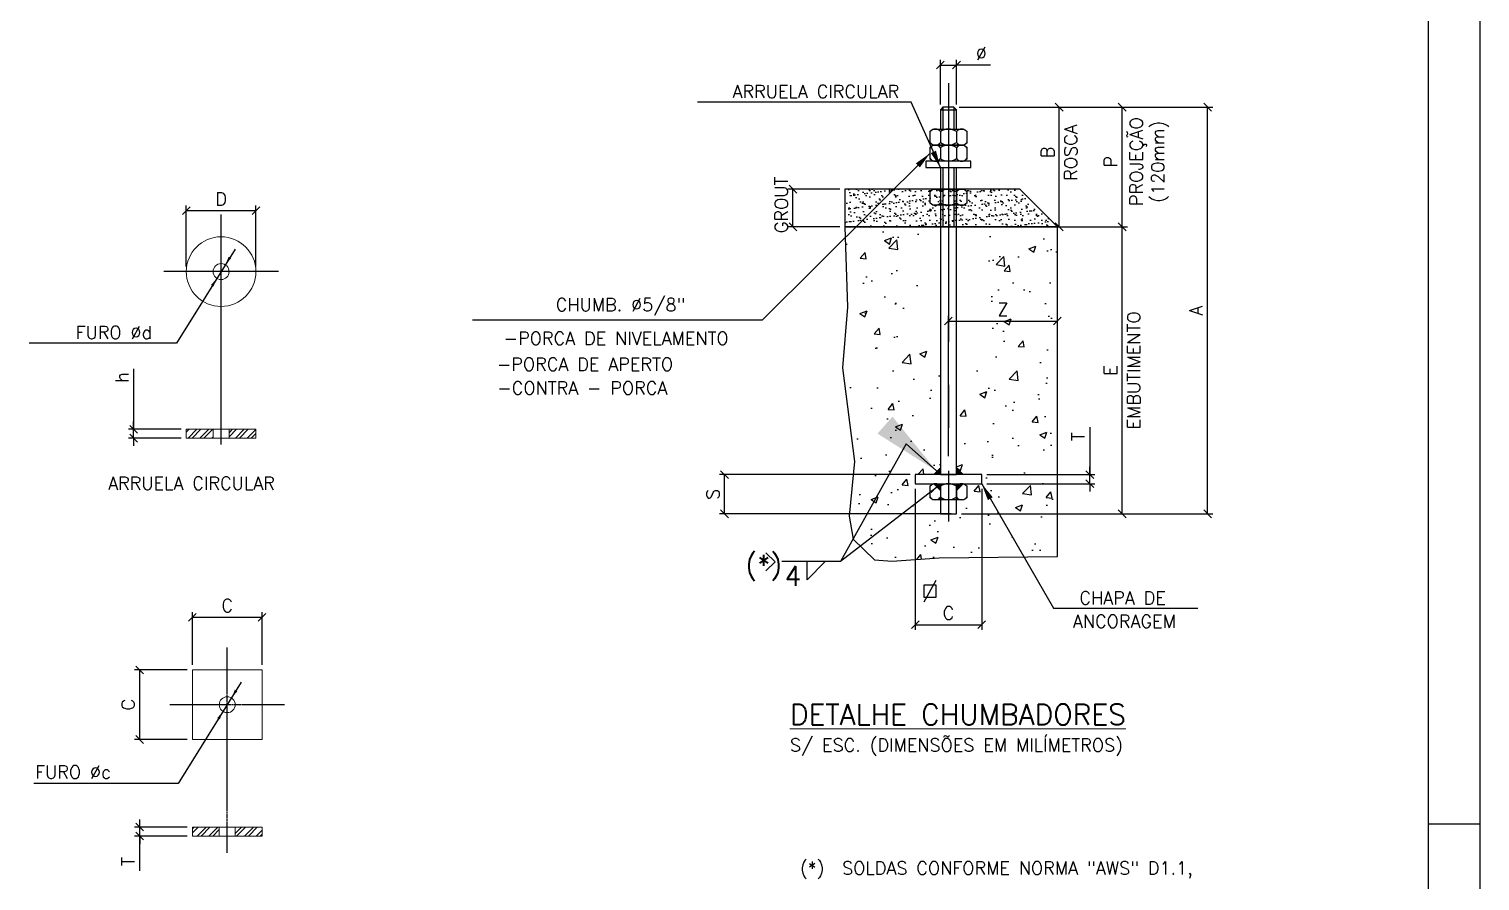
# Model space of a CAD drawing. Header units: millimetres. Extents: x 2593 to 3854, y 1234 to 2125.
# Drawn here: x 3433.2 to 3854.1, y 1663.4 to 1910.5 of the extents above; entities that cross this region are included whole.
import ezdxf
from ezdxf.enums import TextEntityAlignment as Align

# ---------------------------------------------------------------- set-up
doc = ezdxf.new("R2010")
doc.units = ezdxf.units.MM
doc.linetypes.add('CENTER2', pattern=[1.125, 0.75, -0.125, 0.125, -0.125])
for name, color, linetype in [('CC1', 7, 'CENTER2'), ('CDM', 7, 'Continuous'), ('CL2', 7, 'Continuous'), ('CL4', 4, 'Continuous'), ('CR100', 3, 'Continuous'), ('FRL2', 7, 'Continuous'), ('FRL6', 6, 'Continuous'), ('FRL7', 7, 'Continuous'), ('FRR120', 5, 'Continuous'), ('FRR140', 5, 'Continuous'), ('FRR175', 1, 'Continuous'), ('FRR80', 3, 'Continuous'), ('SR100', 3, 'Continuous')]:
    doc.layers.add(name, color=color, linetype=linetype)
doc.layers.add('GSB', color=7, linetype='Continuous', lineweight=0)
doc.layers.add('SL2', color=3, linetype='Continuous', lineweight=0)
doc.styles.add('COTA', font='romans.shx')
doc.styles.add('R100', font='simplex.shx', dxfattribs={"height": 2.5})
doc.styles.add('R120', font='simplex.shx', dxfattribs={"height": 3})
doc.styles.add('R140', font='simplex.shx', dxfattribs={"height": 3.5})
doc.styles.add('R80', font='simplex.shx', dxfattribs={"height": 2})
doc.styles.add('ROMANS', font='ROMANS.SHX')
doc.styles.add('simplex', font='simplex.shx')
doc.styles.get("Standard").update_dxf_attribs({"font": 'arial.ttf'})
doc.dimstyles.new('ROMANS', dxfattribs={"dimtxt": 2.5, "dimasz": 2, "dimexe": 2, "dimexo": 2, "dimgap": 1, "dimtad": 1, "dimdec": 1, "dimzin": 9, "dimdsep": 46, "dimtxsty": 'ROMANS', "dimblk": 'ARCHTICK', "dimcen": 2, "dimdle": 2, "dimclrd": 7, "dimclre": 7, "dimclrt": 3, "dimadec": 3, "dimazin": 2, "dimtfac": 1, "dimtdec": 1, "dimtmove": 2, "dimatfit": 2, "dimfxl": 1, "dimtolj": 1, "dimtzin": 0, "dimarcsym": 0})
doc.dimstyles.new('TICK-10', dxfattribs={"dimscale": 10, "dimtxt": 0.25, "dimasz": 0.2, "dimexe": 0.2, "dimexo": 0.2, "dimgap": 0.1, "dimtad": 1, "dimdsep": 46, "dimtxsty": 'Standard', "dimblk": 'ARCHTICK', "dimcen": 0, "dimdle": 0.2, "dimclrd": 7, "dimclre": 7, "dimclrt": 3, "dimadec": 3, "dimazin": 3, "dimtfac": 1, "dimtofl": 0, "dimtmove": 1, "dimatfit": 2, "dimfxl": 0.2, "dimtolj": 1, "dimtzin": 0, "dimarcsym": 1})
doc.dimstyles.new('VALE 1-10 - [1-15]', dxfattribs={"dimscale": 1.5, "dimtxt": 2.5, "dimasz": 1.5, "dimexe": 1, "dimexo": 1, "dimgap": 1, "dimtad": 1, "dimdec": 0, "dimlfac": 0.6666, "dimzin": 0, "dimdsep": 46, "dimtxsty": 'ROMANS', "dimblk": 'OBLIQUE', "dimcen": 0, "dimclrd": 7, "dimclre": 7, "dimclrt": 3, "dimadec": 1, "dimazin": 0, "dimtfac": 1, "dimtdec": 0, "dimtmove": 1, "dimatfit": 3, "dimfxl": 1, "dimtolj": 1, "dimtzin": 0, "dimarcsym": 0})

# ---------------------------------------------------------------- blocks, each defined once
blk = doc.blocks.new('_ArchTick')
at = {"color": 0, "linetype": 'ByBlock', "const_width": 0.15}
blk.add_lwpolyline([(-0.5, -0.5), (0.5, 0.5)], dxfattribs=at)
blk = doc.blocks.new('_Oblique')
at = {"color": 0, "linetype": 'ByBlock', "lineweight": -2}
blk.add_line((0.5, 0.5), (-0.5, -0.5), dxfattribs=at)
blk = doc.blocks.new('*D6')
at = {"layer": 'Defpoints', "color": 0, "transparency": 16777216}
for p in [(3701.51, 1887.84), (3775.12, 1887.84), (3702.26, 1769.86)]:
    blk.add_point(p, dxfattribs=at)
at = {"layer": 'SL2', "color": 7, "lineweight": -2, "transparency": 16777216}
for p, q in [((3703.01, 1887.84), (3776.62, 1887.84)), ((3775.12, 1769.86), (3775.12, 1887.84)), ((3703.76, 1769.86), (3776.62, 1769.86))]:
    blk.add_line(p, q, dxfattribs=at)
at = {"layer": 'SL2', "color": 7, "lineweight": -2, "transparency": 16777216, "xscale": 2.25, "yscale": 2.25, "zscale": 2.25}
for p, rotation in [((3775.12, 1887.84), 90), ((3775.12, 1769.86), 270)]:
    blk.add_blockref('_Oblique', p, dxfattribs=dict(at, rotation=rotation))
at = {"layer": 'SL2', "color": 3, "transparency": 16777216, "insert": (3771.74, 1828.85), "char_height": 3.75, "attachment_point": 5, "rotation": 90, "style": 'ROMANS'}
blk.add_mtext('\\A1;A', dxfattribs=at)
blk = doc.blocks.new('*D7')
at = {"layer": 'Defpoints', "color": 0, "transparency": 16777216}
for p in [(3731.55, 1853.13), (3750.33, 1853.13), (3702.26, 1769.86)]:
    blk.add_point(p, dxfattribs=at)
at = {"layer": 'SL2', "color": 7, "lineweight": -2, "transparency": 16777216}
for p, q in [((3733.05, 1853.13), (3751.83, 1853.13)), ((3750.33, 1769.86), (3750.33, 1853.13)), ((3703.76, 1769.86), (3751.83, 1769.86))]:
    blk.add_line(p, q, dxfattribs=at)
at = {"layer": 'SL2', "color": 7, "lineweight": -2, "transparency": 16777216, "xscale": 2.25, "yscale": 2.25, "zscale": 2.25}
for p, rotation in [((3750.33, 1853.13), 90), ((3750.33, 1769.86), 270)]:
    blk.add_blockref('_Oblique', p, dxfattribs=dict(at, rotation=rotation))
at = {"layer": 'SL2', "color": 3, "transparency": 16777216, "char_height": 3.75, "attachment_point": 5, "rotation": 90, "style": 'ROMANS'}
for s, insert in [('\\A1;EMBUTIMENTO', (3753.71, 1811.5)), ('\\A1;E', (3746.96, 1811.5))]:
    blk.add_mtext(s, dxfattribs=dict(at, insert=insert))
blk = doc.blocks.new('*D8')
at = {"layer": 'Defpoints', "color": 0, "transparency": 16777216}
for p in [(3701.51, 1887.84), (3750.33, 1887.84), (3731.55, 1853.13)]:
    blk.add_point(p, dxfattribs=at)
at = {"layer": 'SL2', "color": 7, "lineweight": -2, "transparency": 16777216}
for p, q in [((3703.01, 1887.84), (3751.83, 1887.84)), ((3750.33, 1853.13), (3750.33, 1887.84)), ((3733.05, 1853.13), (3751.83, 1853.13))]:
    blk.add_line(p, q, dxfattribs=at)
at = {"layer": 'SL2', "color": 7, "lineweight": -2, "transparency": 16777216, "xscale": 2.25, "yscale": 2.25, "zscale": 2.25}
for p, rotation in [((3750.33, 1887.84), 90), ((3750.33, 1853.13), 270)]:
    blk.add_blockref('_Oblique', p, dxfattribs=dict(at, rotation=rotation))
at = {"layer": 'SL2', "color": 3, "transparency": 16777216, "char_height": 3.75, "attachment_point": 5, "rotation": 90, "style": 'ROMANS'}
for s, insert in [('\\A1;PROJEÇÃO^J(120mm)', (3758.17, 1872.05)), ('\\A1;P', (3746.96, 1872.05))]:
    blk.add_mtext(s, dxfattribs=dict(at, insert=insert))
blk = doc.blocks.new('*D9')
at = {"layer": 'Defpoints', "color": 0, "transparency": 16777216}
for p in [(3701.51, 1887.84), (3732.05, 1887.84), (3702.26, 1853.13)]:
    blk.add_point(p, dxfattribs=at)
at = {"layer": 'SL2', "color": 7, "lineweight": -2, "transparency": 16777216}
for p, q in [((3703.01, 1887.84), (3733.55, 1887.84)), ((3732.05, 1853.13), (3732.05, 1887.84)), ((3703.76, 1853.13), (3733.55, 1853.13))]:
    blk.add_line(p, q, dxfattribs=at)
at = {"layer": 'SL2', "color": 7, "lineweight": -2, "transparency": 16777216, "xscale": 2.25, "yscale": 2.25, "zscale": 2.25}
for p, rotation in [((3732.05, 1887.84), 90), ((3732.05, 1853.13), 270)]:
    blk.add_blockref('_Oblique', p, dxfattribs=dict(at, rotation=rotation))
at = {"layer": 'SL2', "color": 3, "transparency": 16777216, "char_height": 3.75, "attachment_point": 5, "rotation": 90, "style": 'ROMANS'}
for s, insert in [('\\A1;ROSCA', (3735.43, 1874.73)), ('\\A1;B', (3728.68, 1874.73))]:
    blk.add_mtext(s, dxfattribs=dict(at, insert=insert))
blk = doc.blocks.new('*D10')
at = {"layer": 'Defpoints', "color": 0, "transparency": 16777216}
for p in [(3634.96, 1781.26), (3690.29, 1781.26), (3702.26, 1769.86)]:
    blk.add_point(p, dxfattribs=at)
at = {"layer": 'SL2', "color": 7, "lineweight": -2, "transparency": 16777216}
for p, q in [((3688.79, 1781.26), (3633.46, 1781.26)), ((3634.96, 1769.86), (3634.96, 1781.26)), ((3700.76, 1769.86), (3633.46, 1769.86))]:
    blk.add_line(p, q, dxfattribs=at)
at = {"layer": 'SL2', "color": 7, "lineweight": -2, "transparency": 16777216, "xscale": 2.25, "yscale": 2.25, "zscale": 2.25}
for p, rotation in [((3634.96, 1781.26), 90), ((3634.96, 1769.86), 270)]:
    blk.add_blockref('_Oblique', p, dxfattribs=dict(at, rotation=rotation))
at = {"layer": 'SL2', "color": 3, "transparency": 16777216, "insert": (3631.58, 1775.56), "char_height": 3.75, "attachment_point": 5, "rotation": 90, "style": 'ROMANS'}
blk.add_mtext('\\A1;S', dxfattribs=at)
blk = doc.blocks.new('*D11')
at = {"layer": 'Defpoints', "color": 0, "transparency": 16777216}
for p in [(3709.57, 1781.26), (3740.94, 1781.26), (3709.57, 1778.6)]:
    blk.add_point(p, dxfattribs=at)
at = {"layer": 'SL2', "color": 7, "lineweight": -2, "transparency": 16777216}
for p, q in [((3740.94, 1795.01), (3740.94, 1781.26)), ((3711.07, 1781.26), (3742.44, 1781.26)), ((3740.94, 1781.26), (3740.94, 1783.51)), ((3740.94, 1778.6), (3740.94, 1781.26)), ((3740.94, 1778.6), (3740.94, 1781.26)), ((3711.07, 1778.6), (3742.44, 1778.6)), ((3740.94, 1778.6), (3740.94, 1776.35))]:
    blk.add_line(p, q, dxfattribs=at)
at = {"layer": 'SL2', "color": 7, "lineweight": -2, "transparency": 16777216, "xscale": 2.25, "yscale": 2.25, "zscale": 2.25}
for p, rotation in [((3740.94, 1781.26), 270), ((3740.94, 1778.6), 90)]:
    blk.add_blockref('_Oblique', p, dxfattribs=dict(at, rotation=rotation))
at = {"layer": 'SL2', "color": 3, "transparency": 16777216, "insert": (3737.57, 1792.26), "char_height": 3.75, "attachment_point": 5, "rotation": 90, "style": 'ROMANS'}
blk.add_mtext('\\A1;T', dxfattribs=at)
blk = doc.blocks.new('*D12')
at = {"layer": 'Defpoints', "color": 0, "transparency": 16777216}
for p in [(3654.82, 1864.06), (3669.91, 1864.06), (3669.91, 1853.13)]:
    blk.add_point(p, dxfattribs=at)
at = {"layer": 'SL2', "color": 7, "lineweight": -2, "transparency": 16777216}
for p, q in [((3668.41, 1864.06), (3653.32, 1864.06)), ((3654.82, 1853.13), (3654.82, 1864.06)), ((3668.41, 1853.13), (3653.32, 1853.13))]:
    blk.add_line(p, q, dxfattribs=at)
at = {"layer": 'SL2', "color": 7, "lineweight": -2, "transparency": 16777216, "xscale": 2.25, "yscale": 2.25, "zscale": 2.25}
for p, rotation in [((3654.82, 1864.06), 90), ((3654.82, 1853.13), 270)]:
    blk.add_blockref('_Oblique', p, dxfattribs=dict(at, rotation=rotation))
at = {"layer": 'SL2', "color": 3, "transparency": 16777216, "insert": (3651.45, 1859.5), "char_height": 3.75, "attachment_point": 5, "rotation": 90, "style": 'ROMANS'}
blk.add_mtext('\\A1;GROUT', dxfattribs=at)
blk = doc.blocks.new('*D13')
at = {"layer": 'Defpoints', "color": 0, "transparency": 16777216}
for p in [(3702.26, 1900.07), (3697.6, 1887.09), (3702.26, 1887.09)]:
    blk.add_point(p, dxfattribs=at)
at = {"layer": 'SL2', "color": 7, "lineweight": -2, "transparency": 16777216}
for p, q in [((3697.6, 1888.59), (3697.6, 1901.57)), ((3697.6, 1900.07), (3702.26, 1900.07)), ((3702.26, 1888.59), (3702.26, 1901.57)), ((3712.15, 1900.07), (3702.26, 1900.07))]:
    blk.add_line(p, q, dxfattribs=at)
at = {"layer": 'SL2', "color": 7, "lineweight": -2, "transparency": 16777216, "xscale": 2.25, "yscale": 2.25, "zscale": 2.25, "rotation": 180}
blk.add_blockref('_Oblique', (3697.6, 1900.07), dxfattribs=at)
at = {"layer": 'SL2', "color": 7, "lineweight": -2, "transparency": 16777216, "xscale": 2.25, "yscale": 2.25, "zscale": 2.25}
blk.add_blockref('_Oblique', (3702.26, 1900.07), dxfattribs=at)
at = {"layer": 'SL2', "color": 3, "transparency": 16777216, "insert": (3709.49, 1903.44), "char_height": 3.75, "attachment_point": 5, "style": 'ROMANS'}
blk.add_mtext('\\A1;%%C', dxfattribs=at)
blk = doc.blocks.new('*D14')
at = {"layer": 'Defpoints', "color": 0, "transparency": 16777216}
for p in [(3690.29, 1778.6), (3709.57, 1778.6), (3709.57, 1737.7)]:
    blk.add_point(p, dxfattribs=at)
at = {"layer": 'SL2', "color": 7, "lineweight": -2, "transparency": 16777216}
for p, q in [((3690.29, 1777.1), (3690.29, 1736.2)), ((3709.57, 1777.1), (3709.57, 1736.2)), ((3690.29, 1737.7), (3709.57, 1737.7))]:
    blk.add_line(p, q, dxfattribs=at)
at = {"layer": 'SL2', "color": 7, "lineweight": -2, "transparency": 16777216, "xscale": 2.25, "yscale": 2.25, "zscale": 2.25, "rotation": 180}
blk.add_blockref('_Oblique', (3690.29, 1737.7), dxfattribs=at)
at = {"layer": 'SL2', "color": 7, "lineweight": -2, "transparency": 16777216, "xscale": 2.25, "yscale": 2.25, "zscale": 2.25}
blk.add_blockref('_Oblique', (3709.57, 1737.7), dxfattribs=at)
at = {"layer": 'SL2', "color": 3, "transparency": 16777216, "insert": (3699.93, 1741.08), "char_height": 3.75, "attachment_point": 5, "style": 'ROMANS'}
blk.add_mtext('\\A1;C', dxfattribs=at)
blk = doc.blocks.new('*D15')
at = {"layer": 'Defpoints', "color": 0, "transparency": 16777216}
for p in [(3499, 1857.83), (3478.79, 1840.14), (3499, 1840.14)]:
    blk.add_point(p, dxfattribs=at)
at = {"layer": 'SL2', "color": 7, "lineweight": -2, "transparency": 16777216}
for p, q in [((3478.79, 1841.64), (3478.79, 1859.33)), ((3478.79, 1857.83), (3499, 1857.83)), ((3499, 1841.64), (3499, 1859.33))]:
    blk.add_line(p, q, dxfattribs=at)
at = {"layer": 'SL2', "color": 7, "lineweight": -2, "transparency": 16777216, "xscale": 2.25, "yscale": 2.25, "zscale": 2.25, "rotation": 180}
blk.add_blockref('_Oblique', (3478.79, 1857.83), dxfattribs=at)
at = {"layer": 'SL2', "color": 7, "lineweight": -2, "transparency": 16777216, "xscale": 2.25, "yscale": 2.25, "zscale": 2.25}
blk.add_blockref('_Oblique', (3499, 1857.83), dxfattribs=at)
at = {"layer": 'SL2', "color": 3, "transparency": 16777216, "insert": (3488.9, 1861.2), "char_height": 3.75, "attachment_point": 5, "style": 'ROMANS'}
blk.add_mtext('\\A1;D', dxfattribs=at)
blk = doc.blocks.new('*D16')
at = {"layer": 'Defpoints', "color": 0, "transparency": 16777216}
for p in [(3463.52, 1794.41), (3478.79, 1794.41), (3478.79, 1791.82)]:
    blk.add_point(p, dxfattribs=at)
at = {"layer": 'SL2', "color": 7, "lineweight": -2, "transparency": 16777216}
for p, q in [((3463.52, 1811.96), (3463.52, 1794.41)), ((3477.29, 1794.41), (3462.02, 1794.41)), ((3463.52, 1794.41), (3463.52, 1796.66)), ((3463.52, 1791.82), (3463.52, 1794.41)), ((3463.52, 1791.82), (3463.52, 1794.41)), ((3477.29, 1791.82), (3462.02, 1791.82)), ((3463.52, 1791.82), (3463.52, 1789.57))]:
    blk.add_line(p, q, dxfattribs=at)
at = {"layer": 'SL2', "color": 7, "lineweight": -2, "transparency": 16777216, "xscale": 2.25, "yscale": 2.25, "zscale": 2.25}
for p, rotation in [((3463.52, 1794.41), 270), ((3463.52, 1791.82), 90)]:
    blk.add_blockref('_Oblique', p, dxfattribs=dict(at, rotation=rotation))
at = {"layer": 'SL2', "color": 3, "transparency": 16777216, "insert": (3460.14, 1809.47), "char_height": 3.75, "attachment_point": 5, "rotation": 90, "style": 'ROMANS'}
blk.add_mtext('\\A1;h', dxfattribs=at)
blk = doc.blocks.new('*D17')
at = {"layer": 'Defpoints', "color": 0, "transparency": 16777216}
for p in [(3500.79, 1739.87), (3480.59, 1724.6), (3500.79, 1724.6)]:
    blk.add_point(p, dxfattribs=at)
at = {"layer": 'SL2', "color": 7, "lineweight": -2, "transparency": 16777216}
for p, q in [((3480.59, 1726.1), (3480.59, 1741.37)), ((3480.59, 1739.87), (3500.79, 1739.87)), ((3500.79, 1726.1), (3500.79, 1741.37))]:
    blk.add_line(p, q, dxfattribs=at)
at = {"layer": 'SL2', "color": 7, "lineweight": -2, "transparency": 16777216, "xscale": 2.25, "yscale": 2.25, "zscale": 2.25, "rotation": 180}
blk.add_blockref('_Oblique', (3480.59, 1739.87), dxfattribs=at)
at = {"layer": 'SL2', "color": 7, "lineweight": -2, "transparency": 16777216, "xscale": 2.25, "yscale": 2.25, "zscale": 2.25}
blk.add_blockref('_Oblique', (3500.79, 1739.87), dxfattribs=at)
at = {"layer": 'SL2', "color": 3, "transparency": 16777216, "insert": (3490.69, 1743.25), "char_height": 3.75, "attachment_point": 5, "style": 'ROMANS'}
blk.add_mtext('\\A1;C', dxfattribs=at)
blk = doc.blocks.new('*D18')
at = {"layer": 'Defpoints', "color": 0, "transparency": 16777216}
for p in [(3465.31, 1724.6), (3480.59, 1724.6), (3480.59, 1704.39)]:
    blk.add_point(p, dxfattribs=at)
at = {"layer": 'SL2', "color": 7, "lineweight": -2, "transparency": 16777216}
for p, q in [((3479.09, 1724.6), (3463.81, 1724.6)), ((3465.31, 1704.39), (3465.31, 1724.6)), ((3479.09, 1704.39), (3463.81, 1704.39))]:
    blk.add_line(p, q, dxfattribs=at)
at = {"layer": 'SL2', "color": 7, "lineweight": -2, "transparency": 16777216, "xscale": 2.25, "yscale": 2.25, "zscale": 2.25}
for p, rotation in [((3465.31, 1724.6), 90), ((3465.31, 1704.39), 270)]:
    blk.add_blockref('_Oblique', p, dxfattribs=dict(at, rotation=rotation))
at = {"layer": 'SL2', "color": 3, "transparency": 16777216, "insert": (3461.93, 1714.49), "char_height": 3.75, "attachment_point": 5, "rotation": 90, "style": 'ROMANS'}
blk.add_mtext('\\A1;C', dxfattribs=at)
blk = doc.blocks.new('*D19')
at = {"layer": 'Defpoints', "color": 0, "transparency": 16777216}
for p in [(3465.31, 1678.99), (3480.59, 1678.99), (3480.59, 1676.4)]:
    blk.add_point(p, dxfattribs=at)
at = {"layer": 'SL2', "color": 7, "lineweight": -2, "transparency": 16777216}
for p, q in [((3465.31, 1678.99), (3465.31, 1681.24)), ((3479.09, 1678.99), (3463.81, 1678.99)), ((3479.09, 1676.4), (3463.81, 1676.4)), ((3465.31, 1676.4), (3465.31, 1678.99)), ((3465.31, 1676.4), (3465.31, 1678.99)), ((3465.31, 1676.4), (3465.31, 1674.15)), ((3465.31, 1666.27), (3465.31, 1676.4))]:
    blk.add_line(p, q, dxfattribs=at)
at = {"layer": 'SL2', "color": 7, "lineweight": -2, "transparency": 16777216, "xscale": 2.25, "yscale": 2.25, "zscale": 2.25}
for p, rotation in [((3465.31, 1678.99), 270), ((3465.31, 1676.4), 90)]:
    blk.add_blockref('_Oblique', p, dxfattribs=dict(at, rotation=rotation))
at = {"layer": 'SL2', "color": 3, "transparency": 16777216, "insert": (3461.93, 1669.02), "char_height": 3.75, "attachment_point": 5, "rotation": 90, "style": 'ROMANS'}
blk.add_mtext('\\A1;T', dxfattribs=at)
blk = doc.blocks.new('*D47')
at = {"layer": 'Defpoints', "color": 0, "transparency": 16777216}
for p in [(3731.55, 1825.8), (3699.93, 1785.12, -0.41), (3731.55, 1785.12, -0.41)]:
    blk.add_point(p, dxfattribs=at)
at = {"layer": 'SL2', "color": 7, "lineweight": -2, "transparency": 16777216}
for p, q in [((3699.93, 1786.62), (3699.93, 1827.3)), ((3731.55, 1786.62), (3731.55, 1827.3)), ((3699.93, 1825.8), (3731.55, 1825.8))]:
    blk.add_line(p, q, dxfattribs=at)
at = {"layer": 'SL2', "color": 7, "lineweight": -2, "transparency": 16777216, "xscale": 2.25, "yscale": 2.25, "zscale": 2.25, "rotation": 180}
blk.add_blockref('_Oblique', (3699.93, 1825.8), dxfattribs=at)
at = {"layer": 'SL2', "color": 7, "lineweight": -2, "transparency": 16777216, "xscale": 2.25, "yscale": 2.25, "zscale": 2.25}
blk.add_blockref('_Oblique', (3731.55, 1825.8), dxfattribs=at)
at = {"layer": 'SL2', "color": 3, "transparency": 16777216, "insert": (3715.74, 1829.18), "char_height": 3.75, "attachment_point": 5, "style": 'ROMANS'}
blk.add_mtext('\\A1;Z', dxfattribs=at)
blk = doc.blocks.new('A1')
at = {"layer": 'FRL2'}
blk.add_line((831, 297), (841, 297), dxfattribs=at)
at = {"layer": 'FRL6', "linetype": 'Continuous'}
blk.add_line((831, 584), (831, 10), dxfattribs=at)
at = {"layer": 'FRL7', "linetype": 'Continuous'}
blk.add_line((841, 594), (841, 0), dxfattribs=at)
at = {"layer": 'FRR120', "style": 'R120'}
for tag, p in [('FASE_DO_PROJETO', (659, 46.29)), ('ÁREA_E/OU_SUBÁREA', (659, 40.79)), ('TÍTULO_DO_DESENHO', (659, 35.29)), ('SUBTÍTULO_1_DO_DESENHO', (659, 29.79)), ('SUBTÍTULO_2_DO_DESENHO', (659, 24.29))]:
    blk.add_attdef(tag, p, '', height=3, dxfattribs=at)
at = {"layer": 'FRR140', "style": 'R140', "width": 0.91}
for tag, p in [('NÚMERO_DA_CONTRATADA', (687.72, 12.6)), ('NUMERO_VALE', (752.89, 12.6))]:
    blk.add_attdef(tag, p, '', height=3.5, dxfattribs=at)
for tag, p in [('REVISÃO', (823.5, 14.68)), ('ESCALA', (671, 14.35))]:
    blk.add_attdef(tag, text='', height=3.5, dxfattribs=at).set_placement(p, align=Align.MIDDLE)
at = {"layer": 'FRR175', "style": 'R120'}
for tag, p in [('CLASSIFICAÇÃO', (811.83, 67.73)), ('PROJETO', (716.31, 53.59)), ('N_PROJ_SE', (793.5, 53.59)), ('N_CONTRATO', (796.97, 47.3))]:
    blk.add_attdef(tag, text='', height=3, dxfattribs=at).set_placement(p, align=Align.MIDDLE_CENTER)
at = {"layer": 'FRR80', "style": 'R80'}
for p in [(492.61, 76.08), (492.61, 70.38), (492.61, 64.68), (492.61, 58.98), (492.61, 53.28), (492.61, 47.58), (492.61, 41.88), (492.61, 36.18)]:
    blk.add_attdef('DESCRIÇÃO_DA_REVISÃO', p, '', height=2, dxfattribs=at)
for tag, p in [('8A_REV', (476, 77.07)), ('EMIS.', (486, 77.07)), ('PROJ.', (585, 77.07)), ('DES.', (597, 77.07)), ('VER.', (609, 77.07)), ('APR.', (621, 77.07)), ('AUT.', (633.01, 77.07)), ('7A_REV', (476, 71.37)), ('EMIS.', (486, 71.37)), ('PROJ.', (585, 71.37)), ('DES.', (597, 71.37)), ('VER.', (609, 71.37)), ('APR.', (621, 71.37)), ('AUT.', (633.01, 71.37)), ('6A_REV', (476, 65.67)), ('EMIS.', (486, 65.67)), ('PROJ.', (585, 65.67)), ('DES.', (597, 65.67)), ('VER.', (609, 65.67)), ('APR.', (621, 65.67)), ('AUT.', (633.01, 65.67)), ('5A_REV', (476, 59.97)), ('EMIS.', (486, 59.97)), ('PROJ.', (585, 59.97)), ('DES.', (597, 59.97)), ('VER.', (609, 59.97)), ('APR.', (621, 59.97)), ('AUT.', (633.01, 59.97)), ('4A_REV', (476, 54.27)), ('EMIS.', (486, 54.27)), ('PROJ.', (585, 54.27)), ('DES.', (597, 54.27)), ('VER.', (609, 54.27)), ('APR.', (621, 54.27)), ('AUT.', (633.01, 54.27)), ('3A_REV', (476, 48.57)), ('EMIS.', (486, 48.57)), ('PROJ.', (585, 48.57)), ('DES.', (597, 48.57)), ('VER.', (609, 48.57)), ('APR.', (621, 48.57)), ('AUT.', (633.01, 48.57)), ('2A_REV', (476, 42.87)), ('EMIS.', (486, 42.87)), ('PROJ.', (585, 42.87)), ('DES.', (597, 42.87)), ('VER.', (609, 42.87)), ('APR.', (621, 42.87)), ('AUT.', (633.01, 42.87)), ('1a_REV', (476, 37.17)), ('EMIS.', (486, 37.17)), ('PROJ.', (585, 37.17)), ('DES.', (597, 37.17)), ('VER.', (609, 37.17)), ('APR.', (621, 37.17)), ('AUT.', (633.01, 37.17))]:
    blk.add_attdef(tag, text='', height=2, dxfattribs=at).set_placement(p, align=Align.MIDDLE)
at = {"layer": 'FRR80', "style": 'R80', "width": 0.85}
for p in [(648, 77.07), (648, 71.37), (648, 65.67), (648, 59.97), (648, 54.27), (648, 48.57), (648, 42.87), (648, 37.17)]:
    blk.add_attdef('DATA', text='', height=2, dxfattribs=at).set_placement(p, align=Align.MIDDLE)

msp = doc.modelspace()

# ---------------------------------------------------------------- hatches: boundary and pattern name
at = {"layer": 'CL2'}
h = msp.add_hatch(dxfattribs=at)
h.set_pattern_fill('AR-SAND', color=8, scale=1.456498)
h.set_pattern_definition([(37.5, (3635.8954, 1717.998), (-0.09175, 2.806416), [0, -2.213877, 0, -2.476047, 0, -2.36681]), (7.5, (3635.8954, 1717.998), (2.57768, 4.11045), [0, -1.194329, 0, -1.995403, 0, -0.764662]), (327.5, (3634.104, 1717.998), (4.535742, 0.008242), [0, -0.72825, 0, -2.621697, 0, -3.42277]), (317.5, (3634.104, 1717.998), (4.37842, 1.27833), [0, -0.364125, 0, -1.718668, 0, -1.966273])])
h.paths.add_polyline_path([(3731.55, 1853.13), (3720.62, 1864.06), (3669.91, 1864.06), (3669.91, 1853.13)])
h = msp.add_hatch(dxfattribs=at)
h.set_pattern_fill('AR-CONC', color=8, scale=2.912997)
h.set_pattern_definition([(50, (3635.895, 1717.998), (20.8938, -1.828), [2.1847, -24.0322]), (355, (3635.895, 1717.998), (-4.0418, 21.9113), [1.7478, -19.2258]), (100.451, (3637.637, 1717.846), (16.852, 20.0834), [1.8567, -20.4242]), (46.184, (3635.895, 1723.824), (31.0887, -4.8216), [3.277, -36.0483]), (96.636, (3638.486, 1723.422), (27.2267, 28.376), [2.785, -30.6364]), (351.184, (3635.895, 1723.824), (27.2267, 28.376), [2.6217, -28.8387]), (21, (3638.808, 1722.367), (17.3879, -11.7283), [2.1847, -24.0322]), (326, (3638.808, 1722.367), (7.0878, 21.1236), [1.7478, -19.2258]), (71.451, (3640.257, 1721.39), (24.4756, 9.3953), [1.8567, -20.4242]), (37.5, (3635.8954, 1717.998), (0.3542, 9.6972), [0, -18.99274, 0, -19.5171, 0, -19.2986]), (7.5, (3635.895, 1717.998), (7.6632, 11.4892), [0, -11.12765, 0, -18.5558, 0, -7.3553]), (327.5, (3629.3994, 1717.998), (15.55023, -0.65702), [0, -7.2825, 0, -22.7214, 0, -30.1495]), (317.5, (3626.486, 1717.998), (16.9882, 2.9161), [0, -9.4672, 0, -15.0893, 0, -21.4105])])
h.paths.add_polyline_path([(3731.55, 1853.13), (3706.48, 1853.13), (3706.48, 1818.18), (3702.26, 1818.18), (3702.26, 1781.26), (3709.57, 1781.26), (3709.57, 1778.6), (3702.26, 1778.6), (3702.26, 1769.86), (3697.6, 1769.86), (3697.6, 1778.6), (3690.29, 1778.6), (3690.29, 1781.26), (3697.6, 1781.26), (3697.6, 1818.18), (3693.37, 1818.18), (3693.37, 1853.13), (3669.91, 1853.13), (3670.6, 1829.87), (3669.16, 1812.24), (3672.68, 1785.03), (3671.17, 1769.2), (3672.28, 1762.56), (3678.44, 1756.52), (3683.58, 1756.1), (3697.26, 1757.11), (3731.55, 1757.46)])
h = msp.add_hatch(dxfattribs=at)
h.set_pattern_fill('ANSI32', color=256, scale=6.473326)
h.set_pattern_definition([(45, (3293.5983, 1657.5954), (-1.7165, 1.7165), []), (45, (3294.7426, 1657.5954), (-1.7165, 1.7165), [])])
h.paths.add_polyline_path([(3486.59, 1794.41), (3478.79, 1794.41), (3478.79, 1791.82), (3486.59, 1791.82)])
h.paths.add_polyline_path([(3499, 1794.41), (3491.2, 1794.41), (3491.2, 1791.82), (3499, 1791.82)])
h = msp.add_hatch(dxfattribs=at)
h.set_pattern_fill('ANSI32', color=256, scale=6.473326)
h.set_pattern_definition([(45, (3295.39, 1644.3302), (-1.7165, 1.7165), []), (45, (3296.5344, 1644.3302), (-1.7165, 1.7165), [])])
h.paths.add_polyline_path([(3488.38, 1678.99), (3480.59, 1678.99), (3480.59, 1676.4), (3488.38, 1676.4)])
h.paths.add_polyline_path([(3500.79, 1678.99), (3492.99, 1678.99), (3492.99, 1676.4), (3500.79, 1676.4)])

# ---------------------------------------------------------------- linework, layer by layer
at = {"layer": 'CC1', "ltscale": 100}
for p, q in [((3699.93, 1894.81), (3699.93, 1767.68)), ((3505.51, 1840.14, 0.41), (3472.28, 1840.14, 0.41))]:
    msp.add_line(p, q, dxfattribs=at)
at = {"layer": 'CC1', "ltscale": 0.5}
for p, q in [((3490.69, 1671.51, 0.41), (3490.69, 1731.11, 0.41)), ((3507.3, 1714.5, 0.41), (3474.07, 1714.5, 0.41))]:
    msp.add_line(p, q, dxfattribs=at)
at = {"layer": 'CDM'}
msp.add_line((3488.9, 1789.97, 0.41), (3488.9, 1856.76, 0.41), dxfattribs=at)
msp.add_lwpolyline([(3669.91, 1853.13), (3670.6, 1829.87), (3669.16, 1812.24), (3672.68, 1785.03), (3671.17, 1769.2), (3672.28, 1762.56), (3678.44, 1756.52), (3683.58, 1756.1), (3697.26, 1757.11), (3731.55, 1757.46), (3731.55, 1853.13)], close=True, dxfattribs=at)
at = {"layer": 'CDM', "elevation": 0.41}
for points in [[(3492.97, 1846.64), (3475.92, 1819.41), (3433.17, 1819.41)], [(3494.76, 1721), (3476.4, 1691.67), (3434.6, 1691.67)]]:
    msp.add_lwpolyline(points, dxfattribs=at)
at = {"layer": 'CDM'}
msp.add_lwpolyline([(3664.18, 1756.01), (3658.94, 1750.76), (3658.94, 1756.01)], dxfattribs=at)
at = {"layer": 'CL2'}
for points in [[(3491.1, 1844.46, 0.41), (3491.82, 1844.01, 0.41), (3490.12, 1842.1, 0.41)], [(3697.6, 1783.46), (3695.41, 1781.26), (3697.6, 1781.26)], [(3702.26, 1783.46), (3704.45, 1781.26), (3702.26, 1781.26)], [(3697.6, 1776.41), (3695.41, 1778.6), (3697.6, 1778.6)], [(3702.26, 1776.41), (3704.45, 1778.6), (3702.26, 1778.6)], [(3492.89, 1718.82, 0.41), (3493.61, 1718.37, 0.41), (3491.91, 1716.45, 0.41)]]:
    msp.add_solid(points, dxfattribs=at)
at = {"layer": 'CL2', "extrusion": (0, 0, -1)}
for points in [[(-3485.98, 1836.27, -0.41), (-3486.69, 1835.82, -0.41), (-3487.67, 1838.19, -0.41)], [(-3487.77, 1710.63, -0.41), (-3488.48, 1710.18, -0.41), (-3489.47, 1712.54, -0.41)]]:
    msp.add_solid(points, dxfattribs=at)
at = {"layer": 'CL4'}
for p, q in [((3697.6, 1887.09), (3702.26, 1887.09)), ((3698.34, 1887.84), (3698.34, 1881.5)), ((3701.51, 1887.84), (3701.51, 1881.5)), ((3697.6, 1880.75), (3697.6, 1877.58)), ((3702.26, 1880.75), (3702.26, 1877.58)), ((3697.6, 1876.09), (3697.6, 1872.92)), ((3702.26, 1876.09), (3702.26, 1872.92)), ((3698.34, 1870.31), (3698.34, 1853.13)), ((3701.51, 1870.31), (3701.51, 1853.13)), ((3697.6, 1863.31), (3697.6, 1860.14)), ((3702.26, 1863.31), (3702.26, 1860.14)), ((3697.6, 1853.13), (3702.26, 1853.13)), ((3697.6, 1777.85), (3697.6, 1774.68)), ((3702.26, 1777.85), (3702.26, 1774.68)), ((3692.89, 1744.37), (3696.38, 1750.63))]:
    msp.add_line(p, q, dxfattribs=at)
for points in [[(3702.26, 1881.5), (3702.26, 1887.09), (3701.51, 1887.84), (3698.34, 1887.84), (3697.6, 1887.09), (3697.6, 1881.5)], [(3697.6, 1870.31), (3697.6, 1781.26), (3702.26, 1781.26), (3702.26, 1870.31)], [(3697.6, 1778.6), (3697.6, 1769.86), (3702.26, 1769.86), (3702.26, 1778.6)]]:
    msp.add_lwpolyline(points, dxfattribs=at)
for points in [[(3695.42, 1881.5), (3704.43, 1881.5), (3705.24, 1880.91), (3705.24, 1877.43), (3704.43, 1876.84), (3695.42, 1876.84), (3694.62, 1877.43), (3694.62, 1880.91)], [(3695.42, 1876.84), (3704.43, 1876.84), (3705.24, 1876.25), (3705.24, 1872.76), (3704.43, 1872.17), (3695.42, 1872.17), (3694.62, 1872.76), (3694.62, 1876.25)], [(3693.4, 1870.31), (3706.45, 1870.31), (3706.45, 1872.17), (3693.4, 1872.17)], [(3731.55, 1853.13), (3720.62, 1864.06), (3669.91, 1864.06), (3669.91, 1853.13)], [(3695.42, 1864.06), (3704.43, 1864.06), (3705.24, 1863.47), (3705.24, 1859.98), (3704.43, 1859.39), (3695.42, 1859.39), (3694.62, 1859.98), (3694.62, 1863.47)], [(3690.29, 1781.26), (3690.29, 1778.6), (3709.57, 1778.6), (3709.57, 1781.26)], [(3695.42, 1778.6), (3704.43, 1778.6), (3705.24, 1778.01), (3705.24, 1774.53), (3704.43, 1773.94), (3695.42, 1773.94), (3694.62, 1774.53), (3694.62, 1778.01)], [(3696.37, 1745.65), (3696.37, 1749.2), (3692.81, 1749.2), (3692.81, 1745.65)]]:
    msp.add_lwpolyline(points, close=True, dxfattribs=at)
for points in [[(3705.24, 1880.75, 0.5), (3702.26, 1880.75, 0.134743), (3699.93, 1881.5, 0.134743), (3697.6, 1880.75, 0.5), (3694.62, 1880.75)], [(3694.62, 1877.58, 0.5), (3697.6, 1877.58, 0.134743), (3699.93, 1876.84, 0.134743), (3702.26, 1877.58, 0.5), (3705.24, 1877.58)], [(3705.24, 1876.09, 0.5), (3702.26, 1876.09, 0.134743), (3699.93, 1876.84, 0.134743), (3697.6, 1876.09, 0.5), (3694.62, 1876.09)], [(3694.62, 1872.92, 0.5), (3697.6, 1872.92, 0.134743), (3699.93, 1872.17, 0.134743), (3702.26, 1872.92, 0.5), (3705.24, 1872.92)], [(3705.24, 1863.31, 0.5), (3702.26, 1863.31, 0.134743), (3699.93, 1864.06, 0.134743), (3697.6, 1863.31, 0.5), (3694.62, 1863.31)], [(3694.62, 1860.14, 0.5), (3697.6, 1860.14, 0.134743), (3699.93, 1859.39, 0.134743), (3702.26, 1860.14, 0.5), (3705.24, 1860.14)], [(3705.24, 1777.85, 0.5), (3702.26, 1777.85, 0.134743), (3699.93, 1778.6, 0.134743), (3697.6, 1777.85, 0.5), (3694.62, 1777.85)], [(3694.62, 1774.68, 0.5), (3697.6, 1774.68, 0.134743), (3699.93, 1773.94, 0.134743), (3702.26, 1774.68, 0.5), (3705.24, 1774.68)]]:
    msp.add_lwpolyline(points, format="xyb", dxfattribs=at)
at = {"layer": 'CL4', "lineweight": 13, "ltscale": 0.0001, "elevation": 0.41}
for points in [[(3499, 1791.82), (3478.79, 1791.82), (3478.79, 1794.41), (3499, 1794.41)], [(3486.59, 1791.82), (3491.2, 1791.82), (3491.2, 1794.41), (3486.59, 1794.41)], [(3500.79, 1704.4), (3480.59, 1704.4), (3480.59, 1724.6), (3500.79, 1724.6)], [(3480.59, 1678.99), (3500.79, 1678.99), (3500.79, 1676.4), (3480.59, 1676.4)], [(3488.38, 1676.4), (3492.99, 1676.4), (3492.99, 1678.99), (3488.38, 1678.99)]]:
    msp.add_lwpolyline(points, close=True, dxfattribs=at)
at = {"layer": 'CL4', "lineweight": 13, "ltscale": 0.0001}
for centre, radius in [((3488.9, 1840.14, 0.41), 10.1), ((3488.9, 1840.14, 0.41), 2.31), ((3490.69, 1714.5, 0.41), 2.31)]:
    msp.add_circle(centre, radius, dxfattribs=at)
at = {"layer": 'SL2'}
msp.add_lwpolyline([(3646.99, 1758.54), (3649.61, 1755.92), (3646.99, 1753.3)], dxfattribs=at)

# ---------------------------------------------------------------- texts
at = {"layer": 'CR100', "style": 'R100'}
msp.add_text('(*)  SOLDAS CONFORME NORMA "AWS" D1.1,', height=3.75, dxfattribs=at).set_placement((3656.86, 1665.23, 0.41))
at = {"layer": 'GSB', "insert": (3653.94, 1707.15, 0.41), "char_height": 4.5, "width": 131.8999, "attachment_point": 4, "style": 'COTA', "bg_fill": 3, "box_fill_scale": 1.25, "bg_fill_color": 256, "bg_fill_true_color": 13158600, "bg_fill_transparency": 0}
msp.add_mtext('{\\H1.3333x;\\L\\C1;DETALHE CHUMBADORES\\P\\H0.62502x;\\l\\C3;S/ ESC. (DIMENSÕES EM MILÍMETROS)}', dxfattribs=at)
at = {"layer": 'SL2', "style": 'R100'}
for s, height, p in [('(*)', 5.625, (3641.01, 1750.66)), ('4', 5.62, (3652.38, 1747.34))]:
    msp.add_text(s, height=height, dxfattribs=at).set_placement(p, align=Align.BOTTOM_LEFT)
at = {"layer": 'SR100', "color": 3, "style": 'simplex'}
msp.add_text('ARRUELA CIRCULAR', height=3.75, dxfattribs=at).set_placement((3685.65, 1890.52), align=Align.RIGHT)
for s, p in [('CHUMB. Ø5/8"', (3604.81, 1830.55)), ('-PORCA DE NIVELAMENTO', (3603.53, 1820.78)), ('-PORCA DE APERTO', (3594.49, 1813.27)), ('-CONTRA - PORCA', (3593.72, 1806.37))]:
    msp.add_text(s, height=3.75, dxfattribs=at).set_placement(p, align=Align.MIDDLE_CENTER)
for s, p in [('FURO %%Cd', (3446.7, 1820.61, 0.86)), ('ARRUELA CIRCULAR', (3456.13, 1776.86, 0.86)), ('FURO %%Cc', (3434.95, 1693.08, 0.86))]:
    msp.add_text(s, height=3.75, dxfattribs=at).set_placement(p)
for s, p in [('CHAPA DE', (3737.93, 1742.47, 0.41)), ('ANCORAGEM', (3736.03, 1735.68, 0.41))]:
    msp.add_text(s, height=3.75, dxfattribs=at).set_placement(p, align=Align.BOTTOM_LEFT)

# ---------------------------------------------------------------- dimensions: what is measured, and where the dimension line sits
at = {"layer": 'SL2'}
dim = msp.add_linear_dim(base=(3702.26, 1900.07), p1=(3697.6, 1887.09), p2=(3702.26, 1887.09), text='%%C', dimstyle='VALE 1-10 - [1-15]', dxfattribs=at)
dim.commit()
dim.dimension.update_dxf_attribs({"geometry": '*D13', "text_midpoint": (3709.49, 1900.07), "dimtype": 160})
for base, p1, p2, text, picture, middle in [((3775.12, 1887.84), (3702.26, 1769.86), (3701.51, 1887.84), 'A', '*D6', (3771.74, 1828.85)), ((3750.33, 1853.13), (3702.26, 1769.86), (3731.55, 1853.13), 'E\\XEMBUTIMENTO', '*D7', (3750.33, 1811.5)), ((3634.96, 1781.26), (3702.26, 1769.86), (3690.29, 1781.26), 'S', '*D10', (3631.58, 1775.56)), ((3465.31, 1724.6, 0.41), (3480.59, 1704.39, 0.41), (3480.59, 1724.6, 0.41), 'C', '*D18', (3461.93, 1714.49, 0.41))]:
    dim = msp.add_linear_dim(base=base, p1=p1, p2=p2, angle=90, text=text, dimstyle='VALE 1-10 - [1-15]', dxfattribs=at)
    dim.commit()
    dim.dimension.update_dxf_attribs({"geometry": picture, "text_midpoint": middle})
for base, p1, p2, text, picture, middle in [((3750.33, 1887.84), (3731.55, 1853.13), (3701.51, 1887.84), 'P\\XPROJEÇÃO^J(120mm)', '*D8', (3750.33, 1872.05)), ((3732.05, 1887.84), (3702.26, 1853.13), (3701.51, 1887.84), 'B\\XROSCA', '*D9', (3732.05, 1874.73)), ((3654.82, 1864.06), (3669.91, 1853.13), (3669.91, 1864.06), 'GROUT', '*D12', (3654.82, 1859.5)), ((3463.52, 1794.41, 0.41), (3478.79, 1791.82, 0.41), (3478.79, 1794.41, 0.41), 'h', '*D16', (3463.52, 1809.47, 0.41)), ((3740.94, 1781.26), (3709.57, 1778.6), (3709.57, 1781.26), 'T', '*D11', (3740.62, 1792.26)), ((3465.31, 1678.99, 0.41), (3480.59, 1676.4, 0.41), (3480.59, 1678.99, 0.41), 'T', '*D19', (3465.85, 1669.02, 0.41))]:
    dim = msp.add_linear_dim(base=base, p1=p1, p2=p2, angle=90, text=text, dimstyle='VALE 1-10 - [1-15]', dxfattribs=at)
    dim.commit()
    dim.dimension.update_dxf_attribs({"geometry": picture, "text_midpoint": middle, "dimtype": 160})
for base, p1, p2, text, picture, middle in [((3499, 1857.83, 0.41), (3478.79, 1840.14, 0.41), (3499, 1840.14, 0.41), 'D', '*D15', (3488.9, 1861.2, 0.41)), ((3731.55, 1825.8, 0.41), (3699.93, 1785.12), (3731.55, 1785.12), 'Z', '*D47', (3715.74, 1829.18, 0.41)), ((3709.57, 1737.7), (3690.29, 1778.6), (3709.57, 1778.6), 'C', '*D14', (3699.93, 1741.08)), ((3500.79, 1739.87, 0.41), (3480.59, 1724.6, 0.41), (3500.79, 1724.6, 0.41), 'C', '*D17', (3490.69, 1743.25, 0.41))]:
    dim = msp.add_linear_dim(base=base, p1=p1, p2=p2, text=text, dimstyle='VALE 1-10 - [1-15]', dxfattribs=at)
    dim.commit()
    dim.dimension.update_dxf_attribs({"geometry": picture, "text_midpoint": middle})

# ---------------------------------------------------------------- leaders
for points in [[(3697.6, 1870.31), (3689.16, 1889.31), (3627.1, 1889.31)], [(3694.62, 1874.51), (3645.92, 1826.02), (3561.84, 1826.02)], [(3709.57, 1778.6), (3730.44, 1742.5), (3772.28, 1742.5)]]:
    msp.add_leader(points, dimstyle='TICK-10', override={"dimasz": 0.5, "dimtad": 0})
at = {"layer": 'CDM'}
msp.add_leader([(3696.47, 1782.32), (3687.62, 1790.18), (3668.59, 1756.01)], dimstyle='ROMANS', override={"dimasz": 20}, dxfattribs=at)
at = {"layer": 'SL2'}
msp.add_leader([(3696.5, 1777.5), (3668.59, 1756.01), (3651.63, 1756.01)], dimstyle='VALE 1-10 - [1-15]', dxfattribs=at)

# ---------------------------------------------------------------- next in the draw order: block references
at = {"xscale": 1.5, "yscale": 1.5, "zscale": 1.5}
msp.add_blockref('A1', (2592.64, 1234.4), dxfattribs=at)

doc.saveas('drawing.dxf')
